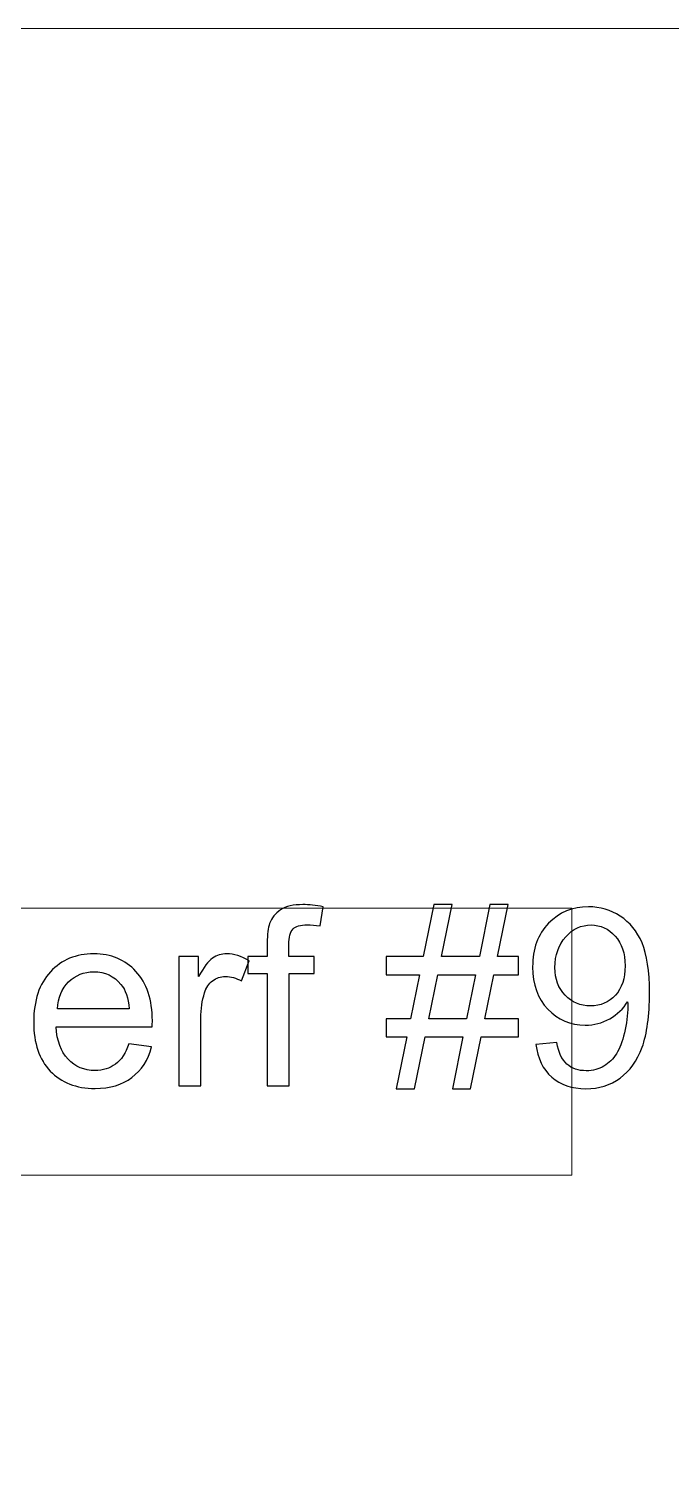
# Model space of a CAD drawing. Header units: centimetres. Extents: x -29.7 to 21.6, y -14.4 to 13.7.
# Drawn here: x 7.6 to 9.102, y -3.804 to -0.462 of the extents above; entities that cross this region are included whole.
import ezdxf

# ---------------------------------------------------------------- set-up
doc = ezdxf.new("R2010")
doc.units = ezdxf.units.CM
doc.header["$MEASUREMENT"] = 0
doc.layers.add('Layer 1', color=7, linetype='Continuous')

msp = doc.modelspace()

# ---------------------------------------------------------------- linework, layer by layer
at = {"layer": 'Layer 1', "color": 1, "lineweight": 9}
for points, knots in [([(1.396, -4.44966), (1.396, -4.44966), (1.396, -0.46166), (1.396, -0.46166), (1.396, -0.46166), (1.396, -0.46166), (11.36591, -0.46166), (11.36591, -0.46166), (11.36591, -0.46166), (11.36591, -0.46166), (11.36591, -4.44966), (11.36591, -4.44966)], [0, 0, 0, 0, 0.25, 0.25, 0.25, 0.25, 0.5, 0.5, 0.5, 0.5, 1, 1, 1, 1]), ([(8.86952, -3.14013), (8.86952, -3.14013), (4.39385, -3.14013), (4.39385, -3.14013), (4.39385, -3.14013), (4.39385, -3.14013), (4.39385, -2.51613), (4.39385, -2.51613), (4.39385, -2.51613), (4.39385, -2.51613), (8.86952, -2.51613), (8.86952, -2.51613), (8.86952, -2.51613), (8.86952, -2.51613), (8.86952, -3.14013), (8.86952, -3.14013)], [0, 0, 0, 0, 0.2, 0.2, 0.2, 0.2, 0.4, 0.4, 0.4, 0.4, 0.6, 0.6, 0.6, 0.6, 1, 1, 1, 1]), ([(8.86952, -3.14013), (8.86952, -3.14013), (4.39385, -3.14013), (4.39385, -3.14013), (4.39385, -3.14013), (4.39385, -3.14013), (4.39385, -2.51613), (4.39385, -2.51613), (4.39385, -2.51613), (4.39385, -2.51613), (8.86952, -2.51613), (8.86952, -2.51613), (8.86952, -2.51613), (8.86952, -2.51613), (8.86952, -3.14013), (8.86952, -3.14013)], [0, 0, 0, 0, 0.2, 0.2, 0.2, 0.2, 0.4, 0.4, 0.4, 0.4, 0.6, 0.6, 0.6, 0.6, 1, 1, 1, 1]), ([(8.15814, -2.93103), (8.15814, -2.93103), (8.15814, -2.66894), (8.15814, -2.66894), (8.15814, -2.66894), (8.15814, -2.66894), (8.11281, -2.66894), (8.11281, -2.66894), (8.11281, -2.66894), (8.11281, -2.66894), (8.11281, -2.62943), (8.11281, -2.62943), (8.11281, -2.62943), (8.11281, -2.62943), (8.15814, -2.62943), (8.15814, -2.62943), (8.15814, -2.62943), (8.15814, -2.62943), (8.15814, -2.59747), (8.15814, -2.59747), (8.15814, -2.59747), (8.15814, -2.57722), (8.15988, -2.56221), (8.16346, -2.55243), (8.16346, -2.55243), (8.1684, -2.53926), (8.17693, -2.52851), (8.18932, -2.52028), (8.18932, -2.52028), (8.20162, -2.51204), (8.21896, -2.50797), (8.24124, -2.50797), (8.24124, -2.50797), (8.25567, -2.50797), (8.27155, -2.50972), (8.28899, -2.51311), (8.28899, -2.51311), (8.28899, -2.51311), (8.28133, -2.55785), (8.28133, -2.55785), (8.28133, -2.55785), (8.27068, -2.55601), (8.26071, -2.55505), (8.25121, -2.55505), (8.25121, -2.55505), (8.23572, -2.55505), (8.22477, -2.55834), (8.21828, -2.56492), (8.21828, -2.56492), (8.21189, -2.57151), (8.20869, -2.58381), (8.20869, -2.60183), (8.20869, -2.60183), (8.20869, -2.60183), (8.20869, -2.62943), (8.20869, -2.62943), (8.20869, -2.62943), (8.20869, -2.62943), (8.26739, -2.62943), (8.26739, -2.62943), (8.26739, -2.62943), (8.26739, -2.62943), (8.26739, -2.66894), (8.26739, -2.66894), (8.26739, -2.66894), (8.26739, -2.66894), (8.20928, -2.66894), (8.20928, -2.66894), (8.20928, -2.66894), (8.20928, -2.66894), (8.20928, -2.93103), (8.20928, -2.93103), (8.20928, -2.93103), (8.20928, -2.93103), (8.15814, -2.93103), (8.15814, -2.93103)], [0, 0, 0, 0, 0.05, 0.05, 0.05, 0.05, 0.1, 0.1, 0.1, 0.1, 0.15, 0.15, 0.15, 0.15, 0.2, 0.2, 0.2, 0.2, 0.25, 0.25, 0.25, 0.25, 0.3, 0.3, 0.3, 0.3, 0.35, 0.35, 0.35, 0.35, 0.4, 0.4, 0.4, 0.4, 0.45, 0.45, 0.45, 0.45, 0.5, 0.5, 0.5, 0.5, 0.55, 0.55, 0.55, 0.55, 0.6, 0.6, 0.6, 0.6, 0.65, 0.65, 0.65, 0.65, 0.7, 0.7, 0.7, 0.7, 0.75, 0.75, 0.75, 0.75, 0.8, 0.8, 0.8, 0.8, 0.85, 0.85, 0.85, 0.85, 0.9, 0.9, 0.9, 0.9, 1, 1, 1, 1]), ([(8.45954, -2.938), (8.45954, -2.938), (8.48423, -2.81713), (8.48423, -2.81713), (8.48423, -2.81713), (8.48423, -2.81713), (8.43629, -2.81713), (8.43629, -2.81713), (8.43629, -2.81713), (8.43629, -2.81713), (8.43629, -2.77471), (8.43629, -2.77471), (8.43629, -2.77471), (8.43629, -2.77471), (8.49285, -2.77471), (8.49285, -2.77471), (8.49285, -2.77471), (8.49285, -2.77471), (8.51387, -2.67185), (8.51387, -2.67185), (8.51387, -2.67185), (8.51387, -2.67185), (8.43629, -2.67185), (8.43629, -2.67185), (8.43629, -2.67185), (8.43629, -2.67185), (8.43629, -2.62943), (8.43629, -2.62943), (8.43629, -2.62943), (8.43629, -2.62943), (8.52249, -2.62943), (8.52249, -2.62943), (8.52249, -2.62943), (8.52249, -2.62943), (8.54729, -2.50797), (8.54729, -2.50797), (8.54729, -2.50797), (8.54729, -2.50797), (8.5899, -2.50797), (8.5899, -2.50797), (8.5899, -2.50797), (8.5899, -2.50797), (8.56511, -2.62943), (8.56511, -2.62943), (8.56511, -2.62943), (8.56511, -2.62943), (8.65373, -2.62943), (8.65373, -2.62943), (8.65373, -2.62943), (8.65373, -2.62943), (8.67852, -2.50797), (8.67852, -2.50797), (8.67852, -2.50797), (8.67852, -2.50797), (8.72104, -2.50797), (8.72104, -2.50797), (8.72104, -2.50797), (8.72104, -2.50797), (8.69625, -2.62943), (8.69625, -2.62943), (8.69625, -2.62943), (8.69625, -2.62943), (8.74545, -2.62943), (8.74545, -2.62943), (8.74545, -2.62943), (8.74545, -2.62943), (8.74545, -2.67185), (8.74545, -2.67185), (8.74545, -2.67185), (8.74545, -2.67185), (8.68763, -2.67185), (8.68763, -2.67185), (8.68763, -2.67185), (8.68763, -2.67185), (8.66661, -2.77471), (8.66661, -2.77471), (8.66661, -2.77471), (8.66661, -2.77471), (8.74545, -2.77471), (8.74545, -2.77471), (8.74545, -2.77471), (8.74545, -2.77471), (8.74545, -2.81713), (8.74545, -2.81713), (8.74545, -2.81713), (8.74545, -2.81713), (8.65799, -2.81713), (8.65799, -2.81713), (8.65799, -2.81713), (8.65799, -2.81713), (8.63329, -2.938), (8.63329, -2.938), (8.63329, -2.938), (8.63329, -2.938), (8.59068, -2.938), (8.59068, -2.938), (8.59068, -2.938), (8.59068, -2.938), (8.61537, -2.81713), (8.61537, -2.81713), (8.61537, -2.81713), (8.61537, -2.81713), (8.52675, -2.81713), (8.52675, -2.81713), (8.52675, -2.81713), (8.52675, -2.81713), (8.50205, -2.938), (8.50205, -2.938), (8.50205, -2.938), (8.50205, -2.938), (8.45954, -2.938), (8.45954, -2.938)], [0, 0, 0, 0, 0.0344828, 0.0344828, 0.0344828, 0.0344828, 0.0689655, 0.0689655, 0.0689655, 0.0689655, 0.1034483, 0.1034483, 0.1034483, 0.1034483, 0.137931, 0.137931, 0.137931, 0.137931, 0.1724138, 0.1724138, 0.1724138, 0.1724138, 0.2068966, 0.2068966, 0.2068966, 0.2068966, 0.2413793, 0.2413793, 0.2413793, 0.2413793, 0.2758621, 0.2758621, 0.2758621, 0.2758621, 0.3103448, 0.3103448, 0.3103448, 0.3103448, 0.3448276, 0.3448276, 0.3448276, 0.3448276, 0.3793103, 0.3793103, 0.3793103, 0.3793103, 0.4137931, 0.4137931, 0.4137931, 0.4137931, 0.4482759, 0.4482759, 0.4482759, 0.4482759, 0.4827586, 0.4827586, 0.4827586, 0.4827586, 0.5172414, 0.5172414, 0.5172414, 0.5172414, 0.5517241, 0.5517241, 0.5517241, 0.5517241, 0.5862069, 0.5862069, 0.5862069, 0.5862069, 0.6206897, 0.6206897, 0.6206897, 0.6206897, 0.6551724, 0.6551724, 0.6551724, 0.6551724, 0.6896552, 0.6896552, 0.6896552, 0.6896552, 0.7241379, 0.7241379, 0.7241379, 0.7241379, 0.7586207, 0.7586207, 0.7586207, 0.7586207, 0.7931034, 0.7931034, 0.7931034, 0.7931034, 0.8275862, 0.8275862, 0.8275862, 0.8275862, 0.862069, 0.862069, 0.862069, 0.862069, 0.8965517, 0.8965517, 0.8965517, 0.8965517, 0.9310345, 0.9310345, 0.9310345, 0.9310345, 1, 1, 1, 1]), ([(8.78564, -2.83456), (8.78564, -2.83456), (8.83446, -2.8305), (8.83446, -2.8305), (8.83446, -2.8305), (8.83862, -2.85355), (8.84656, -2.87021), (8.85828, -2.88057), (8.85828, -2.88057), (8.87, -2.89093), (8.88501, -2.89616), (8.90342, -2.89616), (8.90342, -2.89616), (8.91911, -2.89616), (8.93286, -2.89258), (8.94477, -2.88532), (8.94477, -2.88532), (8.95668, -2.87815), (8.96637, -2.86856), (8.97383, -2.85645), (8.97383, -2.85645), (8.98129, -2.84444), (8.98758, -2.82817), (8.99271, -2.80774), (8.99271, -2.80774), (8.99785, -2.7873), (9.00037, -2.76648), (9.00037, -2.74527), (9.00037, -2.74527), (9.00037, -2.74304), (9.00027, -2.73955), (9.00007, -2.735), (9.00007, -2.735), (8.98991, -2.75127), (8.97596, -2.76454), (8.95833, -2.77461), (8.95833, -2.77461), (8.9407, -2.78478), (8.92153, -2.78982), (8.90099, -2.78982), (8.90099, -2.78982), (8.86661, -2.78982), (8.83755, -2.77732), (8.81373, -2.75234), (8.81373, -2.75234), (8.79, -2.72744), (8.77809, -2.69451), (8.77809, -2.65364), (8.77809, -2.65364), (8.77809, -2.61141), (8.79048, -2.57752), (8.81538, -2.55175), (8.81538, -2.55175), (8.84017, -2.52609), (8.87126, -2.5132), (8.90874, -2.5132), (8.90874, -2.5132), (8.93567, -2.5132), (8.96037, -2.52047), (8.98283, -2.53509), (8.98283, -2.53509), (9.00521, -2.54962), (9.02216, -2.57035), (9.03378, -2.59737), (9.03378, -2.59737), (9.0454, -2.6243), (9.05121, -2.66333), (9.05121, -2.71437), (9.05121, -2.71437), (9.05121, -2.76754), (9.0455, -2.80987), (9.03397, -2.84134), (9.03397, -2.84134), (9.02245, -2.87292), (9.00521, -2.89684), (8.98245, -2.91331), (8.98245, -2.91331), (8.95969, -2.92977), (8.93305, -2.938), (8.90245, -2.938), (8.90245, -2.938), (8.8699, -2.938), (8.84337, -2.929), (8.82274, -2.91088), (8.82274, -2.91088), (8.8022, -2.89277), (8.78981, -2.8673), (8.78564, -2.83456)], [0, 0, 0, 0, 0.0434783, 0.0434783, 0.0434783, 0.0434783, 0.0869565, 0.0869565, 0.0869565, 0.0869565, 0.1304348, 0.1304348, 0.1304348, 0.1304348, 0.173913, 0.173913, 0.173913, 0.173913, 0.2173913, 0.2173913, 0.2173913, 0.2173913, 0.2608696, 0.2608696, 0.2608696, 0.2608696, 0.3043478, 0.3043478, 0.3043478, 0.3043478, 0.3478261, 0.3478261, 0.3478261, 0.3478261, 0.3913043, 0.3913043, 0.3913043, 0.3913043, 0.4347826, 0.4347826, 0.4347826, 0.4347826, 0.4782609, 0.4782609, 0.4782609, 0.4782609, 0.5217391, 0.5217391, 0.5217391, 0.5217391, 0.5652174, 0.5652174, 0.5652174, 0.5652174, 0.6086957, 0.6086957, 0.6086957, 0.6086957, 0.6521739, 0.6521739, 0.6521739, 0.6521739, 0.6956522, 0.6956522, 0.6956522, 0.6956522, 0.7391304, 0.7391304, 0.7391304, 0.7391304, 0.7826087, 0.7826087, 0.7826087, 0.7826087, 0.826087, 0.826087, 0.826087, 0.826087, 0.8695652, 0.8695652, 0.8695652, 0.8695652, 0.9130435, 0.9130435, 0.9130435, 0.9130435, 1, 1, 1, 1]), ([(8.99426, -2.65103), (8.99426, -2.62178), (8.98652, -2.59853), (8.97102, -2.58139), (8.97102, -2.58139), (8.95562, -2.56425), (8.93683, -2.55563), (8.91475, -2.55563), (8.91475, -2.55563), (8.89189, -2.55563), (8.87213, -2.56483), (8.85547, -2.58333), (8.85547, -2.58333), (8.83872, -2.60183), (8.83039, -2.62585), (8.83039, -2.65529), (8.83039, -2.65529), (8.83039, -2.68173), (8.83833, -2.70323), (8.85412, -2.7197), (8.85412, -2.7197), (8.87, -2.73626), (8.88976, -2.74449), (8.91329, -2.74449), (8.91329, -2.74449), (8.93693, -2.74449), (8.9563, -2.73626), (8.9715, -2.7197), (8.9715, -2.7197), (8.98671, -2.70323), (8.99426, -2.68028), (8.99426, -2.65103)], [0, 0, 0, 0, 0.1111111, 0.1111111, 0.1111111, 0.1111111, 0.2222222, 0.2222222, 0.2222222, 0.2222222, 0.3333333, 0.3333333, 0.3333333, 0.3333333, 0.4444444, 0.4444444, 0.4444444, 0.4444444, 0.5555556, 0.5555556, 0.5555556, 0.5555556, 0.6666667, 0.6666667, 0.6666667, 0.6666667, 0.7777778, 0.7777778, 0.7777778, 0.7777778, 1, 1, 1, 1]), ([(7.83494, -2.8334), (7.83494, -2.8334), (7.88782, -2.84038), (7.88782, -2.84038), (7.88782, -2.84038), (7.87959, -2.87108), (7.86419, -2.895), (7.84172, -2.91195), (7.84172, -2.91195), (7.81925, -2.9289), (7.79058, -2.93742), (7.75562, -2.93742), (7.75562, -2.93742), (7.71165, -2.93742), (7.67678, -2.92386), (7.65102, -2.89674), (7.65102, -2.89674), (7.62525, -2.86972), (7.61237, -2.83166), (7.61237, -2.78275), (7.61237, -2.78275), (7.61237, -2.73219), (7.62535, -2.69287), (7.6514, -2.66497), (7.6514, -2.66497), (7.67746, -2.63698), (7.71126, -2.62304), (7.75281, -2.62304), (7.75281, -2.62304), (7.793, -2.62304), (7.82584, -2.63669), (7.85131, -2.6641), (7.85131, -2.6641), (7.87678, -2.69151), (7.88957, -2.73006), (7.88957, -2.77975), (7.88957, -2.77975), (7.88957, -2.78275), (7.88947, -2.7873), (7.88928, -2.7933), (7.88928, -2.7933), (7.88928, -2.7933), (7.66467, -2.7933), (7.66467, -2.7933), (7.66467, -2.7933), (7.66661, -2.82633), (7.67591, -2.85171), (7.69276, -2.86924), (7.69276, -2.86924), (7.70952, -2.88677), (7.73053, -2.89558), (7.75562, -2.89558), (7.75562, -2.89558), (7.77431, -2.89558), (7.79029, -2.89064), (7.80346, -2.88076), (7.80346, -2.88076), (7.81673, -2.87088), (7.82719, -2.8551), (7.83494, -2.8334)], [0, 0, 0, 0, 0.0625, 0.0625, 0.0625, 0.0625, 0.125, 0.125, 0.125, 0.125, 0.1875, 0.1875, 0.1875, 0.1875, 0.25, 0.25, 0.25, 0.25, 0.3125, 0.3125, 0.3125, 0.3125, 0.375, 0.375, 0.375, 0.375, 0.4375, 0.4375, 0.4375, 0.4375, 0.5, 0.5, 0.5, 0.5, 0.5625, 0.5625, 0.5625, 0.5625, 0.625, 0.625, 0.625, 0.625, 0.6875, 0.6875, 0.6875, 0.6875, 0.75, 0.75, 0.75, 0.75, 0.8125, 0.8125, 0.8125, 0.8125, 0.875, 0.875, 0.875, 0.875, 1, 1, 1, 1]), ([(7.95184, -2.93103), (7.95184, -2.93103), (7.95184, -2.62943), (7.95184, -2.62943), (7.95184, -2.62943), (7.95184, -2.62943), (7.99775, -2.62943), (7.99775, -2.62943), (7.99775, -2.62943), (7.99775, -2.62943), (7.99775, -2.67563), (7.99775, -2.67563), (7.99775, -2.67563), (8.00947, -2.65422), (8.02032, -2.64008), (8.03029, -2.6333), (8.03029, -2.6333), (8.04027, -2.62643), (8.05121, -2.62304), (8.06313, -2.62304), (8.06313, -2.62304), (8.08037, -2.62304), (8.0979, -2.62846), (8.11572, -2.63921), (8.11572, -2.63921), (8.11572, -2.63921), (8.09751, -2.68638), (8.09751, -2.68638), (8.09751, -2.68638), (8.08511, -2.67941), (8.07272, -2.67592), (8.06032, -2.67592), (8.06032, -2.67592), (8.04918, -2.67592), (8.0392, -2.67931), (8.03039, -2.68599), (8.03039, -2.68599), (8.02158, -2.69267), (8.01528, -2.70197), (8.0115, -2.71388), (8.0115, -2.71388), (8.00579, -2.732), (8.00298, -2.75185), (8.00298, -2.77345), (8.00298, -2.77345), (8.00298, -2.77345), (8.00298, -2.93103), (8.00298, -2.93103), (8.00298, -2.93103), (8.00298, -2.93103), (7.95184, -2.93103), (7.95184, -2.93103)], [0, 0, 0, 0, 0.0714286, 0.0714286, 0.0714286, 0.0714286, 0.1428571, 0.1428571, 0.1428571, 0.1428571, 0.2142857, 0.2142857, 0.2142857, 0.2142857, 0.2857143, 0.2857143, 0.2857143, 0.2857143, 0.3571429, 0.3571429, 0.3571429, 0.3571429, 0.4285714, 0.4285714, 0.4285714, 0.4285714, 0.5, 0.5, 0.5, 0.5, 0.5714286, 0.5714286, 0.5714286, 0.5714286, 0.6428571, 0.6428571, 0.6428571, 0.6428571, 0.7142857, 0.7142857, 0.7142857, 0.7142857, 0.7857143, 0.7857143, 0.7857143, 0.7857143, 0.8571429, 0.8571429, 0.8571429, 0.8571429, 1, 1, 1, 1]), ([(7.66758, -2.75146), (7.66758, -2.75146), (7.83552, -2.75146), (7.83552, -2.75146), (7.83552, -2.75146), (7.83329, -2.72609), (7.8268, -2.70711), (7.81625, -2.69442), (7.81625, -2.69442), (7.80007, -2.67476), (7.77896, -2.66488), (7.7531, -2.66488), (7.7531, -2.66488), (7.72966, -2.66488), (7.71, -2.67272), (7.69402, -2.68841), (7.69402, -2.68841), (7.67813, -2.7041), (7.66932, -2.72512), (7.66758, -2.75146)], [0, 0, 0, 0, 0.1666667, 0.1666667, 0.1666667, 0.1666667, 0.3333333, 0.3333333, 0.3333333, 0.3333333, 0.5, 0.5, 0.5, 0.5, 0.6666667, 0.6666667, 0.6666667, 0.6666667, 1, 1, 1, 1]), ([(8.53537, -2.77471), (8.53537, -2.77471), (8.62399, -2.77471), (8.62399, -2.77471), (8.62399, -2.77471), (8.62399, -2.77471), (8.64501, -2.67185), (8.64501, -2.67185), (8.64501, -2.67185), (8.64501, -2.67185), (8.55639, -2.67185), (8.55639, -2.67185), (8.55639, -2.67185), (8.55639, -2.67185), (8.53537, -2.77471), (8.53537, -2.77471)], [0, 0, 0, 0, 0.2, 0.2, 0.2, 0.2, 0.4, 0.4, 0.4, 0.4, 0.6, 0.6, 0.6, 0.6, 1, 1, 1, 1])]:
    msp.add_open_spline(points, degree=3, knots=knots, dxfattribs=at)
at = {"layer": 'Layer 1', "color": 250}
for points, knots in [([(8.15814, -2.93103), (8.15814, -2.93103), (8.15814, -2.66894), (8.15814, -2.66894), (8.15814, -2.66894), (8.15814, -2.66894), (8.11281, -2.66894), (8.11281, -2.66894), (8.11281, -2.66894), (8.11281, -2.66894), (8.11281, -2.62943), (8.11281, -2.62943), (8.11281, -2.62943), (8.11281, -2.62943), (8.15814, -2.62943), (8.15814, -2.62943), (8.15814, -2.62943), (8.15814, -2.62943), (8.15814, -2.59747), (8.15814, -2.59747), (8.15814, -2.59747), (8.15814, -2.57722), (8.15988, -2.56221), (8.16346, -2.55243), (8.16346, -2.55243), (8.1684, -2.53926), (8.17693, -2.52851), (8.18932, -2.52028), (8.18932, -2.52028), (8.20162, -2.51204), (8.21896, -2.50797), (8.24124, -2.50797), (8.24124, -2.50797), (8.25567, -2.50797), (8.27155, -2.50972), (8.28899, -2.51311), (8.28899, -2.51311), (8.28899, -2.51311), (8.28133, -2.55785), (8.28133, -2.55785), (8.28133, -2.55785), (8.27068, -2.55601), (8.26071, -2.55505), (8.25121, -2.55505), (8.25121, -2.55505), (8.23572, -2.55505), (8.22477, -2.55834), (8.21828, -2.56492), (8.21828, -2.56492), (8.21189, -2.57151), (8.20869, -2.58381), (8.20869, -2.60183), (8.20869, -2.60183), (8.20869, -2.60183), (8.20869, -2.62943), (8.20869, -2.62943), (8.20869, -2.62943), (8.20869, -2.62943), (8.26739, -2.62943), (8.26739, -2.62943), (8.26739, -2.62943), (8.26739, -2.62943), (8.26739, -2.66894), (8.26739, -2.66894), (8.26739, -2.66894), (8.26739, -2.66894), (8.20928, -2.66894), (8.20928, -2.66894), (8.20928, -2.66894), (8.20928, -2.66894), (8.20928, -2.93103), (8.20928, -2.93103), (8.20928, -2.93103), (8.20928, -2.93103), (8.15814, -2.93103), (8.15814, -2.93103)], [0, 0, 0, 0, 0.05, 0.05, 0.05, 0.05, 0.1, 0.1, 0.1, 0.1, 0.15, 0.15, 0.15, 0.15, 0.2, 0.2, 0.2, 0.2, 0.25, 0.25, 0.25, 0.25, 0.3, 0.3, 0.3, 0.3, 0.35, 0.35, 0.35, 0.35, 0.4, 0.4, 0.4, 0.4, 0.45, 0.45, 0.45, 0.45, 0.5, 0.5, 0.5, 0.5, 0.55, 0.55, 0.55, 0.55, 0.6, 0.6, 0.6, 0.6, 0.65, 0.65, 0.65, 0.65, 0.7, 0.7, 0.7, 0.7, 0.75, 0.75, 0.75, 0.75, 0.8, 0.8, 0.8, 0.8, 0.85, 0.85, 0.85, 0.85, 0.9, 0.9, 0.9, 0.9, 1, 1, 1, 1]), ([(8.45954, -2.938), (8.45954, -2.938), (8.48423, -2.81713), (8.48423, -2.81713), (8.48423, -2.81713), (8.48423, -2.81713), (8.43629, -2.81713), (8.43629, -2.81713), (8.43629, -2.81713), (8.43629, -2.81713), (8.43629, -2.77471), (8.43629, -2.77471), (8.43629, -2.77471), (8.43629, -2.77471), (8.49285, -2.77471), (8.49285, -2.77471), (8.49285, -2.77471), (8.49285, -2.77471), (8.51387, -2.67185), (8.51387, -2.67185), (8.51387, -2.67185), (8.51387, -2.67185), (8.43629, -2.67185), (8.43629, -2.67185), (8.43629, -2.67185), (8.43629, -2.67185), (8.43629, -2.62943), (8.43629, -2.62943), (8.43629, -2.62943), (8.43629, -2.62943), (8.52249, -2.62943), (8.52249, -2.62943), (8.52249, -2.62943), (8.52249, -2.62943), (8.54729, -2.50797), (8.54729, -2.50797), (8.54729, -2.50797), (8.54729, -2.50797), (8.5899, -2.50797), (8.5899, -2.50797), (8.5899, -2.50797), (8.5899, -2.50797), (8.56511, -2.62943), (8.56511, -2.62943), (8.56511, -2.62943), (8.56511, -2.62943), (8.65373, -2.62943), (8.65373, -2.62943), (8.65373, -2.62943), (8.65373, -2.62943), (8.67852, -2.50797), (8.67852, -2.50797), (8.67852, -2.50797), (8.67852, -2.50797), (8.72104, -2.50797), (8.72104, -2.50797), (8.72104, -2.50797), (8.72104, -2.50797), (8.69625, -2.62943), (8.69625, -2.62943), (8.69625, -2.62943), (8.69625, -2.62943), (8.74545, -2.62943), (8.74545, -2.62943), (8.74545, -2.62943), (8.74545, -2.62943), (8.74545, -2.67185), (8.74545, -2.67185), (8.74545, -2.67185), (8.74545, -2.67185), (8.68763, -2.67185), (8.68763, -2.67185), (8.68763, -2.67185), (8.68763, -2.67185), (8.66661, -2.77471), (8.66661, -2.77471), (8.66661, -2.77471), (8.66661, -2.77471), (8.74545, -2.77471), (8.74545, -2.77471), (8.74545, -2.77471), (8.74545, -2.77471), (8.74545, -2.81713), (8.74545, -2.81713), (8.74545, -2.81713), (8.74545, -2.81713), (8.65799, -2.81713), (8.65799, -2.81713), (8.65799, -2.81713), (8.65799, -2.81713), (8.63329, -2.938), (8.63329, -2.938), (8.63329, -2.938), (8.63329, -2.938), (8.59068, -2.938), (8.59068, -2.938), (8.59068, -2.938), (8.59068, -2.938), (8.61537, -2.81713), (8.61537, -2.81713), (8.61537, -2.81713), (8.61537, -2.81713), (8.52675, -2.81713), (8.52675, -2.81713), (8.52675, -2.81713), (8.52675, -2.81713), (8.50205, -2.938), (8.50205, -2.938), (8.50205, -2.938), (8.50205, -2.938), (8.45954, -2.938), (8.45954, -2.938)], [0, 0, 0, 0, 0.0344828, 0.0344828, 0.0344828, 0.0344828, 0.0689655, 0.0689655, 0.0689655, 0.0689655, 0.1034483, 0.1034483, 0.1034483, 0.1034483, 0.137931, 0.137931, 0.137931, 0.137931, 0.1724138, 0.1724138, 0.1724138, 0.1724138, 0.2068966, 0.2068966, 0.2068966, 0.2068966, 0.2413793, 0.2413793, 0.2413793, 0.2413793, 0.2758621, 0.2758621, 0.2758621, 0.2758621, 0.3103448, 0.3103448, 0.3103448, 0.3103448, 0.3448276, 0.3448276, 0.3448276, 0.3448276, 0.3793103, 0.3793103, 0.3793103, 0.3793103, 0.4137931, 0.4137931, 0.4137931, 0.4137931, 0.4482759, 0.4482759, 0.4482759, 0.4482759, 0.4827586, 0.4827586, 0.4827586, 0.4827586, 0.5172414, 0.5172414, 0.5172414, 0.5172414, 0.5517241, 0.5517241, 0.5517241, 0.5517241, 0.5862069, 0.5862069, 0.5862069, 0.5862069, 0.6206897, 0.6206897, 0.6206897, 0.6206897, 0.6551724, 0.6551724, 0.6551724, 0.6551724, 0.6896552, 0.6896552, 0.6896552, 0.6896552, 0.7241379, 0.7241379, 0.7241379, 0.7241379, 0.7586207, 0.7586207, 0.7586207, 0.7586207, 0.7931034, 0.7931034, 0.7931034, 0.7931034, 0.8275862, 0.8275862, 0.8275862, 0.8275862, 0.862069, 0.862069, 0.862069, 0.862069, 0.8965517, 0.8965517, 0.8965517, 0.8965517, 0.9310345, 0.9310345, 0.9310345, 0.9310345, 1, 1, 1, 1]), ([(8.78564, -2.83456), (8.78564, -2.83456), (8.83446, -2.8305), (8.83446, -2.8305), (8.83446, -2.8305), (8.83862, -2.85355), (8.84656, -2.87021), (8.85828, -2.88057), (8.85828, -2.88057), (8.87, -2.89093), (8.88501, -2.89616), (8.90342, -2.89616), (8.90342, -2.89616), (8.91911, -2.89616), (8.93286, -2.89258), (8.94477, -2.88532), (8.94477, -2.88532), (8.95668, -2.87815), (8.96637, -2.86856), (8.97383, -2.85645), (8.97383, -2.85645), (8.98129, -2.84444), (8.98758, -2.82817), (8.99271, -2.80774), (8.99271, -2.80774), (8.99785, -2.7873), (9.00037, -2.76648), (9.00037, -2.74527), (9.00037, -2.74527), (9.00037, -2.74304), (9.00027, -2.73955), (9.00007, -2.735), (9.00007, -2.735), (8.98991, -2.75127), (8.97596, -2.76454), (8.95833, -2.77461), (8.95833, -2.77461), (8.9407, -2.78478), (8.92153, -2.78982), (8.90099, -2.78982), (8.90099, -2.78982), (8.86661, -2.78982), (8.83755, -2.77732), (8.81373, -2.75234), (8.81373, -2.75234), (8.79, -2.72744), (8.77809, -2.69451), (8.77809, -2.65364), (8.77809, -2.65364), (8.77809, -2.61141), (8.79048, -2.57752), (8.81538, -2.55175), (8.81538, -2.55175), (8.84017, -2.52609), (8.87126, -2.5132), (8.90874, -2.5132), (8.90874, -2.5132), (8.93567, -2.5132), (8.96037, -2.52047), (8.98283, -2.53509), (8.98283, -2.53509), (9.00521, -2.54962), (9.02216, -2.57035), (9.03378, -2.59737), (9.03378, -2.59737), (9.0454, -2.6243), (9.05121, -2.66333), (9.05121, -2.71437), (9.05121, -2.71437), (9.05121, -2.76754), (9.0455, -2.80987), (9.03397, -2.84134), (9.03397, -2.84134), (9.02245, -2.87292), (9.00521, -2.89684), (8.98245, -2.91331), (8.98245, -2.91331), (8.95969, -2.92977), (8.93305, -2.938), (8.90245, -2.938), (8.90245, -2.938), (8.8699, -2.938), (8.84337, -2.929), (8.82274, -2.91088), (8.82274, -2.91088), (8.8022, -2.89277), (8.78981, -2.8673), (8.78564, -2.83456)], [0, 0, 0, 0, 0.0434783, 0.0434783, 0.0434783, 0.0434783, 0.0869565, 0.0869565, 0.0869565, 0.0869565, 0.1304348, 0.1304348, 0.1304348, 0.1304348, 0.173913, 0.173913, 0.173913, 0.173913, 0.2173913, 0.2173913, 0.2173913, 0.2173913, 0.2608696, 0.2608696, 0.2608696, 0.2608696, 0.3043478, 0.3043478, 0.3043478, 0.3043478, 0.3478261, 0.3478261, 0.3478261, 0.3478261, 0.3913043, 0.3913043, 0.3913043, 0.3913043, 0.4347826, 0.4347826, 0.4347826, 0.4347826, 0.4782609, 0.4782609, 0.4782609, 0.4782609, 0.5217391, 0.5217391, 0.5217391, 0.5217391, 0.5652174, 0.5652174, 0.5652174, 0.5652174, 0.6086957, 0.6086957, 0.6086957, 0.6086957, 0.6521739, 0.6521739, 0.6521739, 0.6521739, 0.6956522, 0.6956522, 0.6956522, 0.6956522, 0.7391304, 0.7391304, 0.7391304, 0.7391304, 0.7826087, 0.7826087, 0.7826087, 0.7826087, 0.826087, 0.826087, 0.826087, 0.826087, 0.8695652, 0.8695652, 0.8695652, 0.8695652, 0.9130435, 0.9130435, 0.9130435, 0.9130435, 1, 1, 1, 1]), ([(8.99426, -2.65103), (8.99426, -2.62178), (8.98652, -2.59853), (8.97102, -2.58139), (8.97102, -2.58139), (8.95562, -2.56425), (8.93683, -2.55563), (8.91475, -2.55563), (8.91475, -2.55563), (8.89189, -2.55563), (8.87213, -2.56483), (8.85547, -2.58333), (8.85547, -2.58333), (8.83872, -2.60183), (8.83039, -2.62585), (8.83039, -2.65529), (8.83039, -2.65529), (8.83039, -2.68173), (8.83833, -2.70323), (8.85412, -2.7197), (8.85412, -2.7197), (8.87, -2.73626), (8.88976, -2.74449), (8.91329, -2.74449), (8.91329, -2.74449), (8.93693, -2.74449), (8.9563, -2.73626), (8.9715, -2.7197), (8.9715, -2.7197), (8.98671, -2.70323), (8.99426, -2.68028), (8.99426, -2.65103)], [0, 0, 0, 0, 0.1111111, 0.1111111, 0.1111111, 0.1111111, 0.2222222, 0.2222222, 0.2222222, 0.2222222, 0.3333333, 0.3333333, 0.3333333, 0.3333333, 0.4444444, 0.4444444, 0.4444444, 0.4444444, 0.5555556, 0.5555556, 0.5555556, 0.5555556, 0.6666667, 0.6666667, 0.6666667, 0.6666667, 0.7777778, 0.7777778, 0.7777778, 0.7777778, 1, 1, 1, 1]), ([(7.83494, -2.8334), (7.83494, -2.8334), (7.88782, -2.84038), (7.88782, -2.84038), (7.88782, -2.84038), (7.87959, -2.87108), (7.86419, -2.895), (7.84172, -2.91195), (7.84172, -2.91195), (7.81925, -2.9289), (7.79058, -2.93742), (7.75562, -2.93742), (7.75562, -2.93742), (7.71165, -2.93742), (7.67678, -2.92386), (7.65102, -2.89674), (7.65102, -2.89674), (7.62525, -2.86972), (7.61237, -2.83166), (7.61237, -2.78275), (7.61237, -2.78275), (7.61237, -2.73219), (7.62535, -2.69287), (7.6514, -2.66497), (7.6514, -2.66497), (7.67746, -2.63698), (7.71126, -2.62304), (7.75281, -2.62304), (7.75281, -2.62304), (7.793, -2.62304), (7.82584, -2.63669), (7.85131, -2.6641), (7.85131, -2.6641), (7.87678, -2.69151), (7.88957, -2.73006), (7.88957, -2.77975), (7.88957, -2.77975), (7.88957, -2.78275), (7.88947, -2.7873), (7.88928, -2.7933), (7.88928, -2.7933), (7.88928, -2.7933), (7.66467, -2.7933), (7.66467, -2.7933), (7.66467, -2.7933), (7.66661, -2.82633), (7.67591, -2.85171), (7.69276, -2.86924), (7.69276, -2.86924), (7.70952, -2.88677), (7.73053, -2.89558), (7.75562, -2.89558), (7.75562, -2.89558), (7.77431, -2.89558), (7.79029, -2.89064), (7.80346, -2.88076), (7.80346, -2.88076), (7.81673, -2.87088), (7.82719, -2.8551), (7.83494, -2.8334)], [0, 0, 0, 0, 0.0625, 0.0625, 0.0625, 0.0625, 0.125, 0.125, 0.125, 0.125, 0.1875, 0.1875, 0.1875, 0.1875, 0.25, 0.25, 0.25, 0.25, 0.3125, 0.3125, 0.3125, 0.3125, 0.375, 0.375, 0.375, 0.375, 0.4375, 0.4375, 0.4375, 0.4375, 0.5, 0.5, 0.5, 0.5, 0.5625, 0.5625, 0.5625, 0.5625, 0.625, 0.625, 0.625, 0.625, 0.6875, 0.6875, 0.6875, 0.6875, 0.75, 0.75, 0.75, 0.75, 0.8125, 0.8125, 0.8125, 0.8125, 0.875, 0.875, 0.875, 0.875, 1, 1, 1, 1]), ([(7.95184, -2.93103), (7.95184, -2.93103), (7.95184, -2.62943), (7.95184, -2.62943), (7.95184, -2.62943), (7.95184, -2.62943), (7.99775, -2.62943), (7.99775, -2.62943), (7.99775, -2.62943), (7.99775, -2.62943), (7.99775, -2.67563), (7.99775, -2.67563), (7.99775, -2.67563), (8.00947, -2.65422), (8.02032, -2.64008), (8.03029, -2.6333), (8.03029, -2.6333), (8.04027, -2.62643), (8.05121, -2.62304), (8.06313, -2.62304), (8.06313, -2.62304), (8.08037, -2.62304), (8.0979, -2.62846), (8.11572, -2.63921), (8.11572, -2.63921), (8.11572, -2.63921), (8.09751, -2.68638), (8.09751, -2.68638), (8.09751, -2.68638), (8.08511, -2.67941), (8.07272, -2.67592), (8.06032, -2.67592), (8.06032, -2.67592), (8.04918, -2.67592), (8.0392, -2.67931), (8.03039, -2.68599), (8.03039, -2.68599), (8.02158, -2.69267), (8.01528, -2.70197), (8.0115, -2.71388), (8.0115, -2.71388), (8.00579, -2.732), (8.00298, -2.75185), (8.00298, -2.77345), (8.00298, -2.77345), (8.00298, -2.77345), (8.00298, -2.93103), (8.00298, -2.93103), (8.00298, -2.93103), (8.00298, -2.93103), (7.95184, -2.93103), (7.95184, -2.93103)], [0, 0, 0, 0, 0.0714286, 0.0714286, 0.0714286, 0.0714286, 0.1428571, 0.1428571, 0.1428571, 0.1428571, 0.2142857, 0.2142857, 0.2142857, 0.2142857, 0.2857143, 0.2857143, 0.2857143, 0.2857143, 0.3571429, 0.3571429, 0.3571429, 0.3571429, 0.4285714, 0.4285714, 0.4285714, 0.4285714, 0.5, 0.5, 0.5, 0.5, 0.5714286, 0.5714286, 0.5714286, 0.5714286, 0.6428571, 0.6428571, 0.6428571, 0.6428571, 0.7142857, 0.7142857, 0.7142857, 0.7142857, 0.7857143, 0.7857143, 0.7857143, 0.7857143, 0.8571429, 0.8571429, 0.8571429, 0.8571429, 1, 1, 1, 1]), ([(7.66758, -2.75146), (7.66758, -2.75146), (7.83552, -2.75146), (7.83552, -2.75146), (7.83552, -2.75146), (7.83329, -2.72609), (7.8268, -2.70711), (7.81625, -2.69442), (7.81625, -2.69442), (7.80007, -2.67476), (7.77896, -2.66488), (7.7531, -2.66488), (7.7531, -2.66488), (7.72966, -2.66488), (7.71, -2.67272), (7.69402, -2.68841), (7.69402, -2.68841), (7.67813, -2.7041), (7.66932, -2.72512), (7.66758, -2.75146)], [0, 0, 0, 0, 0.1666667, 0.1666667, 0.1666667, 0.1666667, 0.3333333, 0.3333333, 0.3333333, 0.3333333, 0.5, 0.5, 0.5, 0.5, 0.6666667, 0.6666667, 0.6666667, 0.6666667, 1, 1, 1, 1]), ([(8.53537, -2.77471), (8.53537, -2.77471), (8.62399, -2.77471), (8.62399, -2.77471), (8.62399, -2.77471), (8.62399, -2.77471), (8.64501, -2.67185), (8.64501, -2.67185), (8.64501, -2.67185), (8.64501, -2.67185), (8.55639, -2.67185), (8.55639, -2.67185), (8.55639, -2.67185), (8.55639, -2.67185), (8.53537, -2.77471), (8.53537, -2.77471)], [0, 0, 0, 0, 0.2, 0.2, 0.2, 0.2, 0.4, 0.4, 0.4, 0.4, 0.6, 0.6, 0.6, 0.6, 1, 1, 1, 1])]:
    msp.add_open_spline(points, degree=3, knots=knots, dxfattribs=at)

doc.saveas('drawing.dxf')
